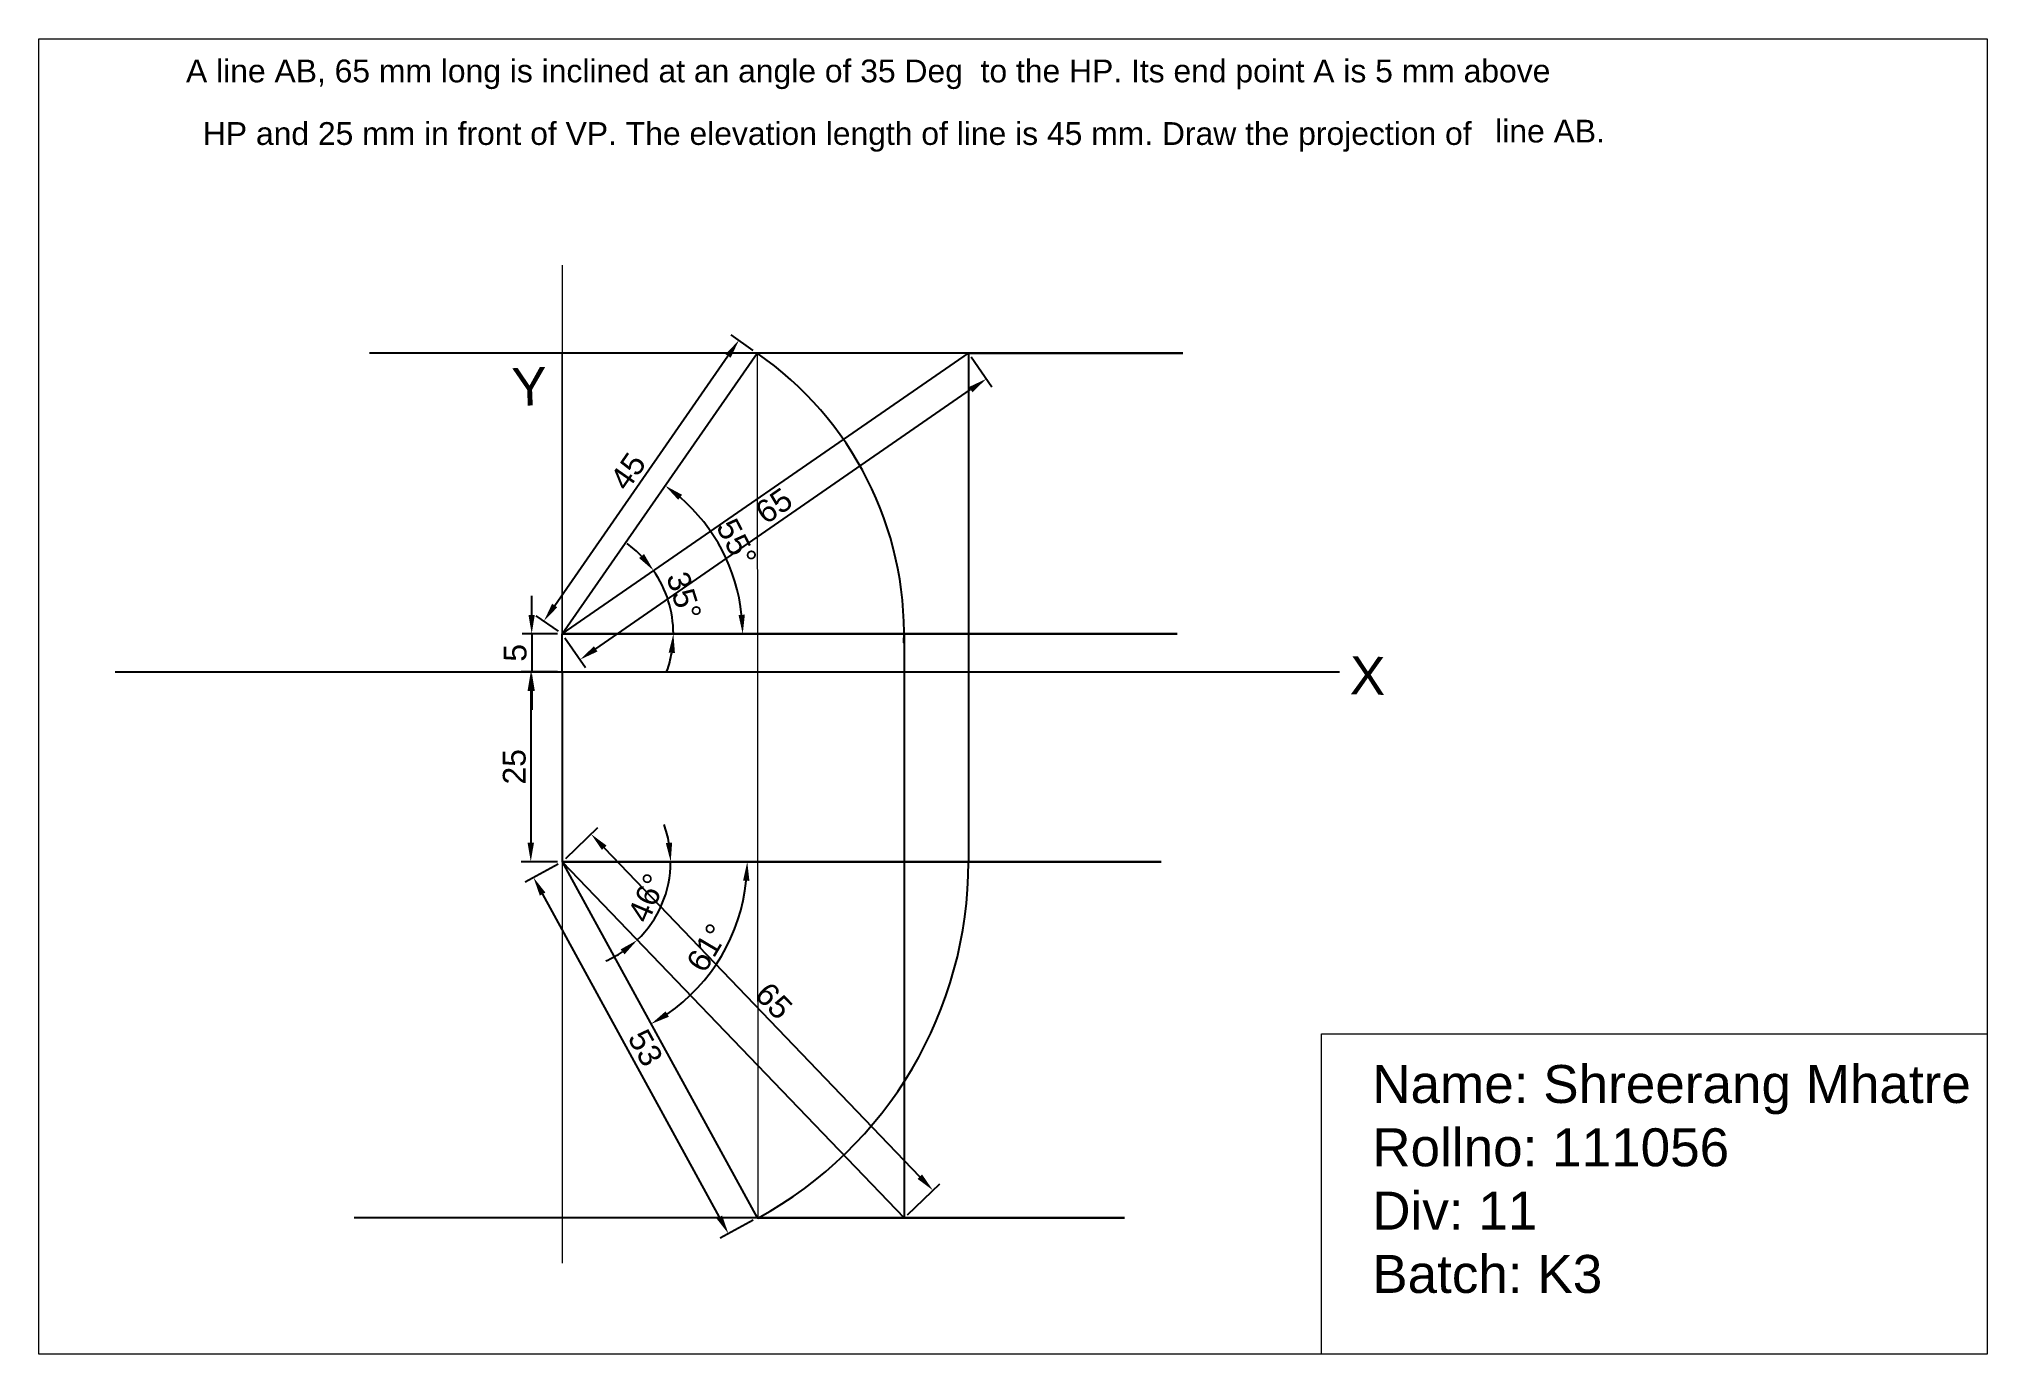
# Model space of a CAD drawing. Header units: millimetres. Extents: x -41 to 215, y 30 to 204.
import ezdxf

# ---------------------------------------------------------------- set-up
doc = ezdxf.new("R2010")
doc.units = ezdxf.units.MM
doc.styles.get("Standard").update_dxf_attribs({"font": 'arial.ttf'})
doc.dimstyles.new('ISO-25', dxfattribs={"dimtxt": 3, "dimasz": 2.5, "dimexe": 1.25, "dimexo": 0.625, "dimtad": 1, "dimdec": 0, "dimtxsty": 'Standard', "dimcen": 2.5, "dimclrd": 2, "dimclre": 3, "dimadec": 0, "dimazin": 0, "dimtfac": 1, "dimtdec": 0, "dimtmove": 0, "dimatfit": 3, "dimfxl": 1, "dimarcsym": 0})

# ---------------------------------------------------------------- blocks, each defined once
blk = doc.blocks.new('*D1')
at = {"color": 2, "lineweight": -2, "transparency": 16777216}
for p, q in [((23.9, 127.7), (23.9, 130.2)), ((23.9, 125.2), (23.9, 120.2)), ((23.9, 117.7), (23.9, 115.2))]:
    blk.add_line(p, q, dxfattribs=at)
at = {"color": 3, "lineweight": -2, "transparency": 16777216}
for p, q in [((27.3, 125.2), (22.65, 125.2)), ((27.3, 120.2), (22.65, 120.2))]:
    blk.add_line(p, q, dxfattribs=at)
at = {"color": 2, "lineweight": 5, "transparency": 16777216}
for points in [[(23.48, 127.7), (24.31, 127.7), (23.9, 125.2)], [(23.48, 117.7), (24.31, 117.7), (23.9, 120.2)]]:
    blk.add_solid(points, dxfattribs=at)
at = {"layer": 'Defpoints', "color": 0, "lineweight": 5, "transparency": 16777216}
for p in [(27.92, 125.2), (23.9, 120.2), (27.92, 120.2)]:
    blk.add_point(p, dxfattribs=at)
at = {"color": 0, "transparency": 16777216, "insert": (21.74, 122.7), "char_height": 3, "attachment_point": 5, "rotation": 90}
blk.add_mtext('5', dxfattribs=at)
blk = doc.blocks.new('*D2')
at = {"color": 3, "lineweight": -2, "transparency": 16777216}
for p, q in [((27.3, 120.2), (22.53, 120.2)), ((27.3, 95.2), (22.53, 95.2))]:
    blk.add_line(p, q, dxfattribs=at)
at = {"color": 2, "lineweight": -2, "transparency": 16777216}
blk.add_line((23.78, 117.7), (23.78, 97.7), dxfattribs=at)
at = {"color": 2, "lineweight": 5, "transparency": 16777216}
for points in [[(23.36, 117.7), (24.2, 117.7), (23.78, 120.2)], [(23.36, 97.7), (24.2, 97.7), (23.78, 95.2)]]:
    blk.add_solid(points, dxfattribs=at)
at = {"layer": 'Defpoints', "color": 0, "lineweight": 5, "transparency": 16777216}
for p in [(27.92, 120.2), (23.78, 95.2), (27.92, 95.2)]:
    blk.add_point(p, dxfattribs=at)
at = {"color": 0, "transparency": 16777216, "insert": (21.62, 107.7), "char_height": 3, "attachment_point": 5, "rotation": 90}
blk.add_mtext('25', dxfattribs=at)
blk = doc.blocks.new('*D3')
at = {"color": 3, "lineweight": -2, "transparency": 16777216}
for p, q in [((27.38, 94.9), (23.04, 92.53)), ((53.04, 48), (48.71, 45.63))]:
    blk.add_line(p, q, dxfattribs=at)
at = {"color": 2, "lineweight": -2, "transparency": 16777216}
blk.add_line((25.34, 90.94), (48.6, 48.42), dxfattribs=at)
at = {"color": 2, "lineweight": 5, "transparency": 16777216}
for points in [[(25.71, 91.14), (24.97, 90.74), (24.14, 93.13)], [(48.97, 48.62), (48.24, 48.22), (49.8, 46.23)]]:
    blk.add_solid(points, dxfattribs=at)
at = {"layer": 'Defpoints', "color": 0, "lineweight": 5, "transparency": 16777216}
for p in [(27.92, 95.2), (49.8, 46.23), (53.59, 48.3)]:
    blk.add_point(p, dxfattribs=at)
at = {"color": 0, "lineweight": 5, "transparency": 16777216, "insert": (38.87, 70.71), "char_height": 3, "attachment_point": 5, "rotation": 298.6856}
blk.add_mtext('53', dxfattribs=at)
blk = doc.blocks.new('*D4')
at = {"color": 3, "lineweight": -2, "transparency": 16777216}
for p, q in [((53.07, 162.52), (50.14, 164.56)), ((27.41, 125.56), (24.48, 127.59))]:
    blk.add_line(p, q, dxfattribs=at)
at = {"color": 2, "lineweight": -2, "transparency": 16777216}
blk.add_line((26.93, 128.93), (49.74, 161.79), dxfattribs=at)
at = {"color": 2, "lineweight": 5, "transparency": 16777216}
for points in [[(49.4, 162.03), (50.09, 161.55), (51.17, 163.84)], [(26.59, 129.17), (27.27, 128.7), (25.51, 126.88)]]:
    blk.add_solid(points, dxfattribs=at)
at = {"layer": 'Defpoints', "color": 0, "lineweight": 5, "transparency": 16777216}
for p in [(51.17, 163.84), (53.59, 162.16), (27.92, 125.2)]:
    blk.add_point(p, dxfattribs=at)
at = {"color": 0, "lineweight": 5, "transparency": 16777216, "insert": (36.57, 146.59), "char_height": 3, "attachment_point": 5, "rotation": 55.2281}
blk.add_mtext('45', dxfattribs=at)
blk = doc.blocks.new('*D5')
at = {"color": 3, "lineweight": -2, "transparency": 16777216}
for p, q in [((28.38, 95.63), (32.62, 99.71)), ((73.38, 48.73), (77.62, 52.8))]:
    blk.add_line(p, q, dxfattribs=at)
at = {"color": 2, "lineweight": -2, "transparency": 16777216}
blk.add_line((33.45, 97.04), (74.99, 53.74), dxfattribs=at)
at = {"color": 2, "lineweight": 5, "transparency": 16777216}
for points in [[(33.75, 97.33), (33.15, 96.75), (31.72, 98.84)], [(75.29, 54.03), (74.69, 53.45), (76.72, 51.94)]]:
    blk.add_solid(points, dxfattribs=at)
at = {"layer": 'Defpoints', "color": 0, "lineweight": 5, "transparency": 16777216}
for p in [(27.92, 95.2), (76.72, 51.94), (72.92, 48.3)]:
    blk.add_point(p, dxfattribs=at)
at = {"color": 0, "lineweight": 5, "transparency": 16777216, "insert": (55.78, 76.88), "char_height": 3, "attachment_point": 5, "rotation": 313.8131}
blk.add_mtext('65', dxfattribs=at)
blk = doc.blocks.new('*D6')
at = {"color": 3, "lineweight": -2, "transparency": 16777216}
for p, q in [((81.75, 161.65), (84.45, 157.74)), ((28.28, 124.69), (30.98, 120.78))]:
    blk.add_line(p, q, dxfattribs=at)
at = {"color": 2, "lineweight": -2, "transparency": 16777216}
blk.add_line((32.33, 123.23), (81.68, 157.35), dxfattribs=at)
at = {"color": 2, "lineweight": 5, "transparency": 16777216}
for points in [[(81.44, 157.69), (81.92, 157.01), (83.74, 158.77)], [(32.09, 123.57), (32.56, 122.88), (30.27, 121.81)]]:
    blk.add_solid(points, dxfattribs=at)
at = {"layer": 'Defpoints', "color": 0, "lineweight": 5, "transparency": 16777216}
for p in [(81.39, 162.16), (83.74, 158.77), (27.92, 125.2)]:
    blk.add_point(p, dxfattribs=at)
at = {"color": 0, "lineweight": 5, "transparency": 16777216, "insert": (55.78, 142.06), "char_height": 3, "attachment_point": 5, "rotation": 34.6583}
blk.add_mtext('65', dxfattribs=at)
blk = doc.blocks.new('*D7')
at = {"color": 2, "lineweight": -2, "transparency": 16777216}
for start, end in [(44.4614, 54.2645), (360, 34.6583), (340.3939, 350.1969)]:
    blk.add_arc((27.92, 125.2), 14.63, start, end, dxfattribs=at)
at = {"color": 2, "lineweight": 5, "transparency": 16777216}
for points in [[(38.69, 135.71), (38.04, 135.18), (39.96, 133.52)], [(41.93, 122.74), (42.76, 122.67), (42.55, 125.2)]]:
    blk.add_solid(points, dxfattribs=at)
at = {"layer": 'Defpoints', "color": 0, "lineweight": 5, "transparency": 16777216}
for p in [(81.39, 162.16), (42.26, 128.13), (27.92, 125.2), (27.92, 125.2), (72.92, 125.2)]:
    blk.add_point(p, dxfattribs=at)
at = {"color": 0, "lineweight": 5, "transparency": 16777216, "insert": (43.95, 130.2), "char_height": 3, "attachment_point": 5, "rotation": 287.3292}
blk.add_mtext('35°', dxfattribs=at)
blk = doc.blocks.new('*D8')
at = {"color": 2, "lineweight": -2, "transparency": 16777216}
blk.add_arc((27.92, 125.2), 23.75, 6.033, 49.1951, dxfattribs=at)
at = {"color": 2, "lineweight": 5, "transparency": 16777216}
for points in [[(43.19, 142.85), (43.7, 143.51), (41.47, 144.71)], [(51.96, 127.72), (51.13, 127.67), (51.68, 125.2)]]:
    blk.add_solid(points, dxfattribs=at)
at = {"layer": 'Defpoints', "color": 0, "lineweight": 5, "transparency": 16777216}
for p in [(53.59, 162.16), (50.46, 132.7), (27.92, 125.2), (27.92, 125.2), (72.92, 125.2)]:
    blk.add_point(p, dxfattribs=at)
at = {"color": 0, "lineweight": 5, "transparency": 16777216, "insert": (50.88, 137.21), "char_height": 3, "attachment_point": 5, "rotation": 297.614}
blk.add_mtext('55°', dxfattribs=at)
blk = doc.blocks.new('*D9')
at = {"color": 2, "lineweight": -2, "transparency": 16777216}
for start, end in [(10.0478, 20.0956), (313.8131, 0), (293.7175, 303.7653)]:
    blk.add_arc((27.92, 95.2), 14.27, start, end, dxfattribs=at)
at = {"color": 2, "lineweight": 5, "transparency": 16777216}
for points in [[(42.39, 97.73), (41.56, 97.65), (42.2, 95.2)], [(35.6, 83.66), (36.12, 83.01), (37.81, 84.9)]]:
    blk.add_solid(points, dxfattribs=at)
at = {"layer": 'Defpoints', "color": 0, "lineweight": 5, "transparency": 16777216}
for p in [(27.92, 95.2), (27.92, 95.2), (81.39, 95.2), (40.19, 87.89), (72.92, 48.3)]:
    blk.add_point(p, dxfattribs=at)
at = {"color": 0, "lineweight": 5, "transparency": 16777216, "insert": (39.07, 90.45), "char_height": 3, "attachment_point": 5, "rotation": 66.9065}
blk.add_mtext('46°', dxfattribs=at)
blk = doc.blocks.new('*D10')
at = {"color": 2, "lineweight": -2, "transparency": 16777216}
blk.add_arc((27.92, 95.2), 24.35, 304.5705, 354.1152, dxfattribs=at)
at = {"color": 2, "lineweight": 5, "transparency": 16777216}
for points in [[(51.73, 92.72), (52.56, 92.68), (52.28, 95.2)], [(41.96, 74.79), (41.52, 75.5), (39.61, 73.84)]]:
    blk.add_solid(points, dxfattribs=at)
at = {"layer": 'Defpoints', "color": 0, "lineweight": 5, "transparency": 16777216}
for p in [(27.92, 95.2), (27.92, 95.2), (81.39, 95.2), (46.34, 79.26), (53.59, 48.3)]:
    blk.add_point(p, dxfattribs=at)
at = {"color": 0, "lineweight": 5, "transparency": 16777216, "insert": (47.02, 83.88), "char_height": 3, "attachment_point": 5, "rotation": 59.3428}
blk.add_mtext('61°', dxfattribs=at)

msp = doc.modelspace()

# ---------------------------------------------------------------- linework, layer by layer
at = {"color": 9, "lineweight": 5, "true_color": 0xc7c8ca}
for p, q in [((27.92, 173.74), (27.92, 42.35)), ((27.92, 107.7), (27.92, 162.16)), ((53.59, 162.16), (53.68, 48.3))]:
    msp.add_line(p, q, dxfattribs=at)
at = {"color": 7, "true_color": 0xffffff}
for p, q in [((109.61, 162.16), (2.54, 162.16)), ((27.92, 125.2), (53.59, 162.16)), ((81.39, 162.16), (109.61, 162.16)), ((72.92, 125.2), (72.92, 48.3)), ((27.92, 95.2), (53.59, 48.3)), ((27.92, 95.2), (72.92, 48.3)), ((101.92, 48.3), (0.54, 48.3)), ((53.59, 48.3), (101.92, 48.3))]:
    msp.add_line(p, q, dxfattribs=at)
for p, q in [((27.92, 125.2), (81.39, 162.16)), ((81.39, 162.16), (81.39, 95.2)), ((27.92, 120.2), (27.92, 125.2)), ((27.92, 125.2), (108.87, 125.2)), ((108.87, 125.2), (27.92, 125.2)), ((-30.92, 120.2), (130.25, 120.2)), ((27.92, 120.2), (27.92, 95.2)), ((27.92, 95.2), (106.78, 95.2)), ((106.78, 95.2), (27.92, 95.2))]:
    msp.add_line(p, q)
at = {"color": 7}
for p, q in [((27.92, 125.2), (72.92, 125.2)), ((27.92, 95.2), (81.39, 95.2))]:
    msp.add_line(p, q, dxfattribs=at)
at = {"color": 9, "lineweight": 5, "true_color": 0xc7c8ca}
for points in [[(-40.96, 203.52), (215.47, 203.52), (215.47, 30.39), (-40.96, 30.39)], [(127.88, 72.56), (215.47, 72.56), (215.47, 30.39), (127.88, 30.39)]]:
    msp.add_lwpolyline(points, close=True, dxfattribs=at)
at = {"color": 7, "true_color": 0xffffff}
for centre, radius, start, end in [((27.92, 125.2), 45, 358.485, 55.2281), ((27.97, 95.12), 53.43, 32.698, 32.7292), ((27.97, 95.12), 53.43, 298.7729, 0.0805)]:
    msp.add_arc(centre, radius, start, end, dxfattribs=at)

# ---------------------------------------------------------------- texts
at = {"color": 9, "lineweight": 5, "true_color": 0xc7c8ca}
for s, p in [('A line AB, 65 mm long is inclined at an angle of 35 Deg  to the HP. Its end point A is 5 mm above', (-21.6, 197.81)), ('HP and 25 mm in front of VP. The elevation length of line is 45 mm. Draw the projection of', (-19.38, 189.57)), ('line AB.', (150.73, 189.89))]:
    msp.add_text(s, height=3, dxfattribs=at).set_placement(p)
for s, rotation, p in [('Y', 2.3395, (21.39, 155.17)), ('X', 359.0751, (131.57, 117.24))]:
    msp.add_text(s, height=5, rotation=rotation, dxfattribs=at).set_placement(p)
at = {"color": 9, "lineweight": 5, "true_color": 0xc7c8ca, "insert": (134.54, 68.44), "char_height": 5, "attachment_point": 1}
msp.add_mtext_dynamic_manual_height_columns('Name: Shreerang Mhatre\\PRollno: 111056 \\PDiv: 11\\PBatch: K3', width=136.1475, gutter_width=47.94, heights=[0], dxfattribs=at)

# ---------------------------------------------------------------- dimensions: what is measured, and where the dimension line sits
at = {"color": 9, "lineweight": 5, "true_color": 0xc7c8ca}
for p1, p2, distance, picture, middle in [((27.92, 125.2), (53.59, 162.16), 2.94, '*D4', (36.57, 146.59)), ((27.92, 125.2), (81.39, 162.16), -4.13, '*D6', (55.78, 142.06)), ((27.92, 95.2), (72.92, 48.3), 5.26, '*D5', (55.78, 76.88)), ((27.92, 95.2), (53.59, 48.3), -4.31, '*D3', (38.87, 70.71))]:
    dim = msp.add_aligned_dim(p1=p1, p2=p2, distance=distance, dimstyle='ISO-25', dxfattribs=at)
    dim.commit()
    dim.dimension.update_dxf_attribs({"geometry": picture, "text_midpoint": middle})
for base, line1, line2, picture, middle in [((42.26, 128.13), ((27.92, 125.2), (72.92, 125.2)), ((27.92, 125.2), (81.39, 162.16)), '*D7', (43.95, 130.2)), ((50.46, 132.7), ((27.92, 125.2), (72.92, 125.2)), ((27.92, 125.2), (53.59, 162.16)), '*D8', (50.88, 137.21)), ((40.19, 87.89), ((27.92, 95.2), (81.39, 95.2)), ((27.92, 95.2), (72.92, 48.3)), '*D9', (39.07, 90.45)), ((46.34, 79.26), ((27.92, 95.2), (81.39, 95.2)), ((27.92, 95.2), (53.59, 48.3)), '*D10', (47.02, 83.88))]:
    dim = msp.add_angular_dim_2l(base=base, line1=line1, line2=line2, dimstyle='ISO-25', dxfattribs=at)
    dim.commit()
    dim.dimension.update_dxf_attribs({"geometry": picture, "text_midpoint": middle})
at = {"color": 3}
for base, p1, p2, picture, middle in [((23.9, 120.2), (27.92, 125.2), (27.92, 120.2), '*D1', (21.74, 122.7)), ((23.78, 95.2), (27.92, 120.2), (27.92, 95.2), '*D2', (21.62, 107.7))]:
    dim = msp.add_linear_dim(base=base, p1=p1, p2=p2, angle=90, dimstyle='ISO-25', dxfattribs=at)
    dim.commit()
    dim.dimension.update_dxf_attribs({"geometry": picture, "text_midpoint": middle})

doc.saveas('drawing.dxf')
